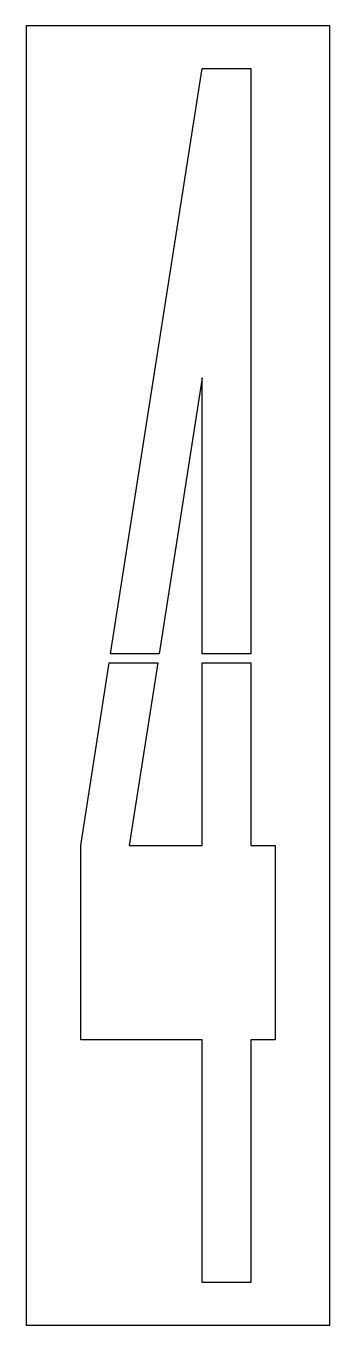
# Model space of a CAD drawing. Extents: x 0 to 25, y 0 to 107.
import ezdxf

# ---------------------------------------------------------------- set-up
doc = ezdxf.new("R2010")
doc.units = 0
doc.layers.add('CUT', color=7, linetype='Continuous')
doc.layers.add('OUTSIDE', color=1, linetype='Continuous')

msp = doc.modelspace()

# ---------------------------------------------------------------- linework, layer by layer
at = {"layer": 'CUT'}
for points in [[(10.9536, 55.284), (6.9613, 55.284), (14.495, 103.5), (18.495, 103.5), (18.495, 55.284), (14.495, 55.284), (14.495, 78.02)], [(18.495, 23.5), (18.495, 3.5), (14.495, 3.5), (14.495, 23.5), (4.495, 23.5), (4.495, 39.5), (6.8438, 54.532), (10.8364, 54.532), (8.495, 39.5), (14.495, 39.5), (14.495, 54.532), (18.495, 54.532), (18.495, 39.5), (20.505, 39.5), (20.505, 23.5)]]:
    msp.add_lwpolyline(points, close=True, dxfattribs=at)
at = {"layer": 'OUTSIDE'}
msp.add_lwpolyline([(0, 0), (25, 0), (25, 107), (0, 107)], close=True, dxfattribs=at)

doc.saveas('drawing.dxf')
